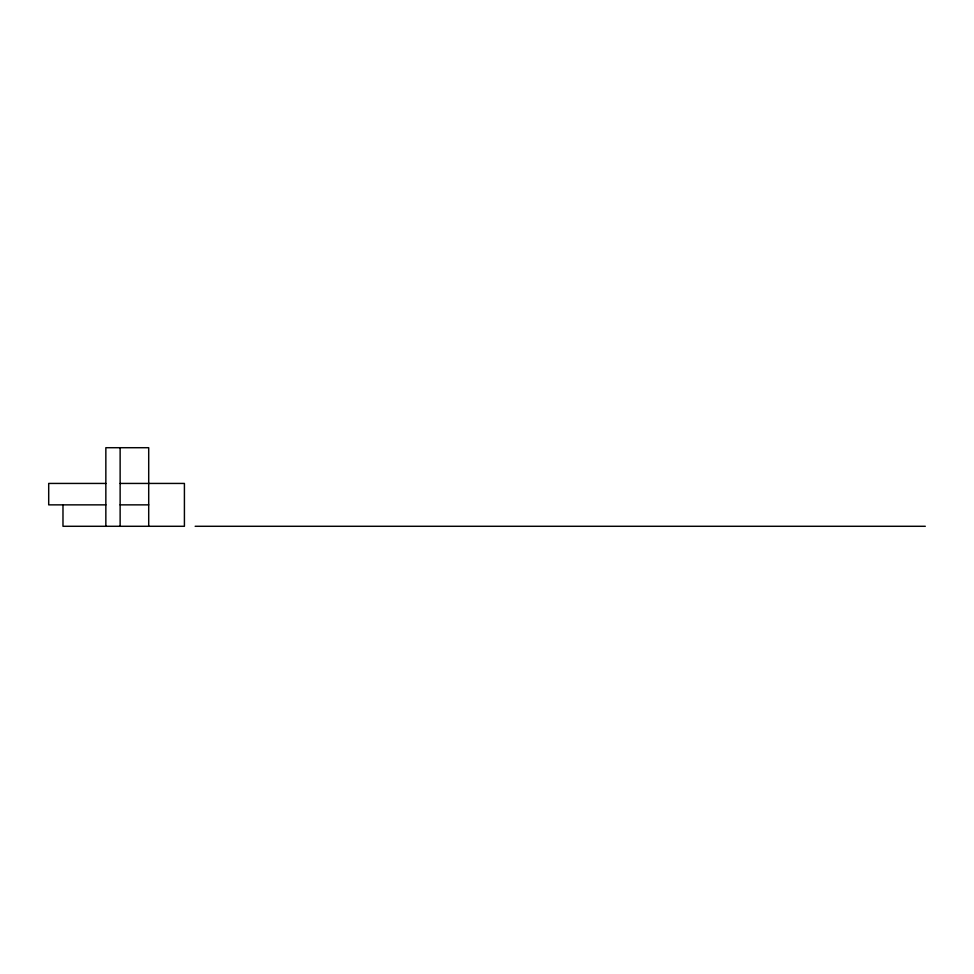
<?xml version="1.0" encoding="UTF-8"?>
<svg xmlns="http://www.w3.org/2000/svg" width="974" height="974" viewBox="0 0 974 974"><rect width="100%" height="100%" fill="white"/><g stroke="black" fill="none" stroke-linecap="round" stroke-linejoin="round"><path stroke-width="1.46" d="M105.849 483.433L48.7 483.433L48.7 504.861L105.849 504.861M120.131 483.433L184.415 483.433L184.415 526.289L62.981 526.289L62.981 504.861M120.131 504.861L148.705 504.861M195.153 526.289L925.3 526.289M148.705 526.289L148.705 447.711L105.849 447.711L105.849 526.289M120.131 447.711L120.131 526.289"/></g></svg>
